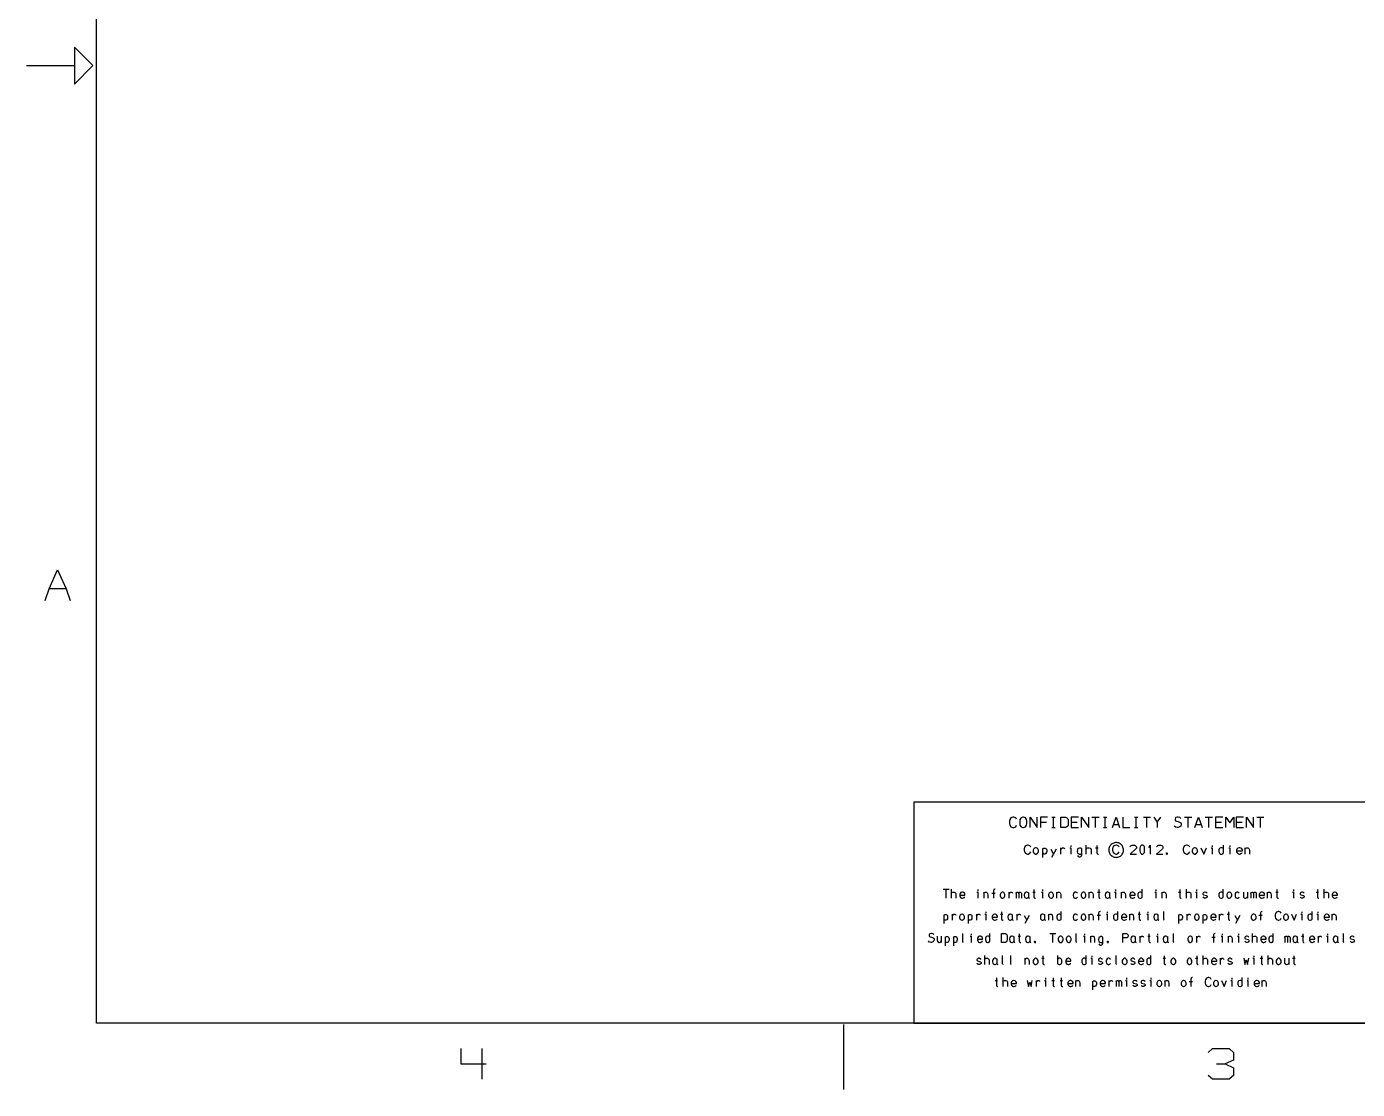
# Model space of a CAD drawing. Header units: millimetres. Extents: x 0 to 1189, y 35 to 806.
# Drawn here: x 0.4 to 497.6, y 36.8 to 433.7 of the extents above; entities that cross this region are included whole.
import ezdxf

# ---------------------------------------------------------------- set-up
doc = ezdxf.new("R2010")
doc.units = ezdxf.units.MM
doc.layers.add('Pen 1', color=7, linetype='Continuous')

msp = doc.modelspace()

# ---------------------------------------------------------------- linework, layer by layer
at = {"layer": 'Pen 1', "color": 7, "lineweight": 30}
for p, q in [((0.43, 419.17), (18.3, 419.17)), ((15.15, 223.73), (8.88, 223.73)), ((379.15, 136.6), (381.4, 136.6)), ((383.48, 138.52), (384.73, 138.52)), ((383.48, 134.6), (384.73, 134.6)), ((384.12, 134.6), (384.12, 138.52)), ((390.7, 136.6), (392.95, 136.6)), ((398.4, 138.52), (401.08, 138.52)), ((399.75, 134.6), (399.75, 138.52)), ((402.73, 138.52), (404, 138.52)), ((402.73, 134.6), (404, 134.6)), ((403.38, 134.6), (403.38, 138.52)), ((406.5, 135.82), (408.4, 135.82)), ((414.27, 138.52), (415.55, 138.52)), ((414.27, 134.6), (415.55, 134.6)), ((414.92, 134.6), (414.92, 138.52)), ((417.65, 138.52), (420.35, 138.52)), ((419, 134.6), (419, 138.52)), ((422.85, 136.6), (424.2, 138.52)), ((433.05, 138.52), (435.75, 138.52)), ((434.4, 134.6), (434.4, 138.52)), ((437.3, 135.82), (439.2, 135.82)), ((440.75, 138.52), (443.45, 138.52)), ((442.1, 134.6), (442.1, 138.52)), ((444.6, 136.6), (446.88, 136.6)), ((452.3, 136.6), (454.58, 136.6)), ((460, 138.52), (462.7, 138.52)), ((461.35, 134.6), (461.35, 138.52)), ((379.95, 126.8), (379.95, 123.5)), ((383.08, 126.53), (384.12, 124.75)), ((385.1, 126.53), (383.35, 123.5)), ((386.65, 127.05), (386.65, 124.75)), ((390.52, 127.95), (390.52, 127.43)), ((396.2, 128.07), (396.2, 124.75)), ((399.75, 127.05), (400.73, 127.05)), ((443.33, 127.95), (443.33, 127.43)), ((449.92, 127.95), (449.92, 127.43)), ((455.6, 127.05), (455.6, 124.75)), ((342.85, 111.57), (345.08, 111.57)), ((343.95, 108.25), (343.95, 111.57)), ((345.88, 111.57), (345.88, 108.25)), ((355.77, 111.45), (355.77, 110.93)), ((357.98, 110.55), (357.98, 108.25)), ((361, 110.15), (362.25, 110.15)), ((367.38, 110.55), (367.38, 108.25)), ((370.08, 110.55), (370.08, 108.25)), ((376.35, 110.55), (377.25, 110.55)), ((379.98, 111.45), (379.98, 110.93)), ((385.2, 110.55), (385.2, 108.25)), ((397.3, 110.55), (397.3, 108.25)), ((400.55, 110.55), (401.45, 110.55)), ((407.23, 111.45), (407.23, 110.93)), ((409.4, 110.55), (409.4, 108.25)), ((422.35, 111.45), (422.35, 110.93)), ((424.52, 110.55), (424.52, 108.25)), ((430.8, 110.55), (431.7, 110.55)), ((433.6, 111.57), (433.6, 108.25)), ((437.48, 111.45), (437.48, 110.93)), ((456.55, 110.55), (456.55, 108.25)), ((457.8, 110.55), (457.8, 108.25)), ((463.85, 110.55), (463.85, 108.25)), ((467.1, 110.55), (468, 110.55)), ((473.77, 111.45), (473.77, 110.93)), ((482.25, 110.55), (483.12, 110.55)), ((485.02, 111.57), (485.02, 108.25)), ((343.08, 102.03), (343.08, 98.75)), ((346.2, 102.3), (346.2, 100)), ((352.15, 102.03), (352.15, 98.75)), ((355.27, 102.3), (355.27, 100)), ((358.8, 103.2), (358.8, 102.68)), ((364.25, 102.3), (365.12, 102.3)), ((370.4, 102.3), (370.4, 100)), ((373.17, 101.78), (374.1, 100)), ((375, 101.78), (373.42, 98.75)), ((382.17, 102.3), (382.17, 100)), ((397.3, 102.3), (397.3, 100)), ((400.33, 101.9), (401.58, 101.9)), ((404.17, 103.2), (404.17, 102.68)), ((412.42, 102.3), (412.42, 100)), ((415.67, 102.3), (416.58, 102.3)), ((419.33, 103.2), (419.33, 102.68)), ((430.8, 102.03), (430.8, 98.75)), ((433.92, 102.3), (433.92, 100)), ((439.88, 102.03), (439.88, 98.75)), ((446.02, 102.3), (446.02, 100)), ((448.95, 102.3), (449.85, 102.3)), ((451.83, 101.78), (452.77, 100)), ((453.67, 101.78), (452.08, 98.75)), ((460.83, 101.9), (462.08, 101.9)), ((476.8, 103.2), (476.8, 102.68)), ((482.85, 103.2), (482.85, 102.68)), ((488.05, 102.3), (488.05, 100)), ((353.3, 94.95), (353.3, 94.43)), ((382.73, 95.07), (384.95, 95.07)), ((383.85, 91.75), (383.85, 95.07)), ((395.65, 94.95), (395.65, 94.43)), ((422.9, 94.95), (422.9, 94.43)), ((447.1, 94.95), (447.1, 94.43)), ((453.15, 94.95), (453.15, 94.43)), ((458.35, 95.07), (458.35, 91.75)), ((486.42, 94.95), (486.42, 94.43)), ((342.15, 94.05), (342.15, 91.75)), ((343.62, 93.78), (343.62, 90.5)), ((346.65, 93.78), (346.65, 90.5)), ((370.85, 94.05), (371.75, 94.05)), ((397.85, 94.05), (397.85, 91.75)), ((416.33, 94.05), (416.33, 91.75)), ((419.25, 94.05), (420.15, 94.05)), ((437.5, 94.05), (437.5, 91.75)), ((443.23, 93.65), (444.48, 93.65)), ((449.27, 94.05), (449.27, 91.75)), ((470.45, 94.05), (470.45, 91.75)), ((476.73, 94.05), (477.62, 94.05)), ((482.9, 94.05), (482.9, 91.75)), ((358.25, 86.82), (358.25, 83.5)), ((373.38, 85.8), (373.38, 83.5)), ((379.65, 85.8), (380.55, 85.8)), ((398.4, 86.7), (398.4, 86.18)), ((425.02, 85.8), (425.92, 85.8)), ((437.12, 85.8), (438.02, 85.8)), ((439.92, 86.82), (439.92, 83.5)), ((446.3, 85.8), (446.3, 83.5)), ((458.92, 86.7), (458.92, 86.18)), ((461.33, 85.8), (462.23, 85.8)), ((464.12, 86.82), (464.12, 83.5)), ((471.98, 85.8), (471.98, 83.5)), ((473.42, 85.8), (474.33, 85.8)), ((362.33, 77.55), (363.2, 77.55)), ((365.12, 78.57), (365.12, 75.25)), ((377.55, 77.55), (377.55, 75.25)), ((381.08, 78.45), (381.08, 77.93)), ((383.5, 77.55), (384.4, 77.55)), ((386.52, 77.55), (387.42, 77.55)), ((392.35, 77.55), (392.35, 75.25)), ((398.62, 77.28), (398.62, 74)), ((404.77, 77.55), (404.77, 75.25)), ((407.48, 77.55), (407.48, 75.25)), ((411.35, 78.45), (411.35, 77.93)), ((420.42, 78.45), (420.42, 77.93)), ((425.62, 77.55), (425.62, 75.25)), ((434.7, 77.15), (435.95, 77.15)), ((450.67, 78.45), (450.67, 77.93)), ((456.73, 78.45), (456.73, 77.93)), ((461.92, 77.55), (461.92, 75.25)), ((305.7, 36.85), (305.7, 61.08)), ((170.55, 52.1), (170.55, 40.65)), ((445, 46.38), (448.15, 46.38))]:
    msp.add_line(p, q, dxfattribs=at)
for points in [[(26.55, 776.72), (1162.45, 776.72), (1162.45, 61.62), (26.55, 61.62), (26.55, 776.72)], [(25.17, 419.17), (18.3, 426.05), (18.3, 412.3), (25.17, 419.17)], [(7.3, 219.43), (8.88, 223.73), (12, 230.88), (15.15, 223.73), (16.73, 219.43)], [(502.35, 144.12), (331.83, 144.12), (331.83, 61.62), (502.35, 61.62), (502.35, 144.12)], [(370.27, 137.75), (369.98, 138.23), (369.25, 138.52), (368.92, 138.52), (368.17, 138.23), (367.75, 137.6), (367.6, 137), (367.6, 136.12), (367.75, 135.52), (368.17, 134.9), (368.92, 134.6), (369.25, 134.6), (369.98, 134.9), (370.27, 135.52)], [(372.9, 138.52), (372.67, 138.52), (372, 138.23), (371.52, 137.6), (371.45, 137), (371.45, 136.12), (371.52, 135.52), (372, 134.9), (372.67, 134.6), (372.9, 134.6), (373.58, 134.9), (374, 135.52), (374.12, 136.12), (374.12, 137), (374, 137.6), (373.58, 138.23), (372.9, 138.52)], [(375.3, 134.6), (375.3, 138.52), (377.98, 134.6), (377.98, 138.52)], [(381.83, 138.52), (379.15, 138.52), (379.15, 134.6)], [(386.85, 134.6), (386.85, 138.52), (388.5, 138.52), (389.1, 138.23), (389.38, 137.9), (389.52, 137.6), (389.52, 135.52), (389.38, 135.2), (389.1, 134.9), (388.5, 134.6), (386.85, 134.6)], [(393.38, 138.52), (390.7, 138.52), (390.7, 134.6), (393.38, 134.6)], [(394.55, 134.6), (394.55, 138.52), (397.23, 134.6), (397.23, 138.52)], [(406.1, 134.6), (407.45, 138.52), (408.77, 134.6)], [(409.95, 138.52), (409.95, 134.6), (412.62, 134.6)], [(421.5, 138.52), (422.85, 136.6), (422.85, 134.6)], [(431.58, 138.07), (431.25, 138.38), (430.6, 138.52), (430.3, 138.52), (429.8, 138.38), (429.65, 138.23), (429.5, 137.75), (429.5, 137.45), (429.65, 137.15), (430, 137), (430.6, 136.85), (431.1, 136.7), (431.58, 136.43), (431.73, 135.98), (431.73, 135.68), (431.58, 135.2), (431.25, 134.9), (430.6, 134.6), (430.3, 134.6), (429.65, 134.75), (429.2, 135.2)], [(436.9, 134.6), (438.25, 138.52), (439.6, 134.6)], [(447.3, 138.52), (444.6, 138.52), (444.6, 134.6), (447.3, 134.6)], [(448.45, 134.6), (448.45, 138.52), (449.92, 136.43), (451.42, 138.52), (451.42, 134.6)], [(455, 138.52), (452.3, 138.52), (452.3, 134.6), (455, 134.6)], [(456.15, 134.6), (456.15, 138.52), (458.85, 134.6), (458.85, 138.52)], [(375.55, 127.43), (375.27, 127.82), (374.6, 128.07), (374.33, 128.07), (373.62, 127.82), (373.23, 127.3), (373.1, 126.8), (373.1, 126.05), (373.23, 125.53), (373.62, 125.03), (374.33, 124.75), (374.6, 124.75), (375.27, 125.03), (375.55, 125.53)], [(377.38, 127.05), (377, 126.93), (376.75, 126.65), (376.48, 126.18), (376.48, 125.65), (376.65, 125.28), (376.9, 125.03), (377.38, 124.75), (377.62, 124.75), (378.12, 125.03), (378.35, 125.28), (378.5, 125.65), (378.5, 126.18), (378.25, 126.65), (378, 126.93), (377.62, 127.05), (377.38, 127.05)], [(379.95, 126.53), (380.2, 126.8), (380.42, 126.93), (380.92, 126.93), (381.17, 126.8), (381.42, 126.53), (381.55, 126.18), (381.55, 125.65), (381.42, 125.28), (381.17, 124.88), (380.83, 124.75), (380.55, 124.75), (380.2, 124.88), (379.95, 125.03)], [(386.65, 126.45), (387.02, 126.8), (387.42, 127.05), (387.77, 127.05), (388.02, 126.93), (388.15, 126.65)], [(390.12, 127.05), (390.52, 127.05), (390.52, 124.75)], [(393.02, 124.22), (393.3, 123.85), (393.7, 123.72), (394, 123.72), (394.27, 123.85), (394.52, 124.1), (394.65, 124.5), (394.65, 126.65), (394.52, 126.75), (394.27, 126.88), (393.83, 126.88), (393.42, 126.75), (393.02, 126.53), (392.9, 125.62), (393.02, 125.1), (393.42, 124.88), (393.83, 124.75), (394.27, 124.75), (394.52, 124.88), (394.65, 124.97)], [(396.2, 126.53), (396.33, 126.8), (396.48, 126.93), (396.88, 127.05), (397.42, 127.05), (397.83, 126.93), (397.95, 126.8), (398.1, 126.53), (398.1, 124.75)], [(400.23, 127.95), (400.23, 125.28), (400.38, 124.88), (400.62, 124.75), (400.85, 124.75)], [(410.23, 126.25), (410.2, 126.6), (410.12, 126.95), (410.02, 127.28), (409.88, 127.57), (409.7, 127.88), (409.48, 128.15), (409.2, 128.38), (408.92, 128.57), (408.62, 128.75), (408.3, 128.88), (407.95, 128.95), (407.6, 129), (407.25, 129), (406.9, 128.95), (406.58, 128.85), (406.25, 128.73), (405.95, 128.55), (405.67, 128.32), (405.42, 128.07), (405.2, 127.8), (405.02, 127.53), (404.9, 127.2), (404.8, 126.85), (404.73, 126.53), (404.73, 126.18), (404.75, 125.82), (404.83, 125.47), (404.95, 125.15), (405.1, 124.85), (405.3, 124.55), (405.55, 124.3), (405.8, 124.07), (406.1, 123.88), (406.4, 123.72), (406.73, 123.6), (407.08, 123.53), (407.42, 123.5), (407.77, 123.53), (408.1, 123.57), (408.45, 123.68), (408.77, 123.82), (409.05, 124), (409.33, 124.22), (409.58, 124.47), (409.77, 124.75), (409.95, 125.05), (410.08, 125.38), (410.17, 125.72), (410.23, 126.05), (410.23, 126.25)], [(408.55, 127.43), (408.27, 127.82), (407.6, 128.07), (407.33, 128.07), (406.62, 127.82), (406.23, 127.3), (406.1, 126.8), (406.1, 126.05), (406.23, 125.53), (406.62, 125.03), (407.33, 124.75), (407.6, 124.75), (408.27, 125.03), (408.55, 125.53)], [(412.7, 127.43), (412.85, 127.7), (413.12, 127.95), (413.42, 128.07), (414.3, 128.07), (414.58, 127.95), (414.88, 127.7), (415.02, 127.43), (415.02, 126.93), (414.88, 126.65), (412.7, 124.75), (415.02, 124.75)], [(416.3, 126.93), (416.3, 125.93), (416.42, 125.4), (416.52, 125.15), (416.77, 124.88), (417, 124.75), (417.45, 124.75), (417.65, 124.88), (417.9, 125.15), (418.02, 125.4), (418.12, 125.93), (418.12, 126.93), (418.02, 127.43), (417.9, 127.7), (417.65, 127.95), (417.45, 128.07), (417, 128.07), (416.77, 127.95), (416.52, 127.7), (416.42, 127.43), (416.3, 126.93)], [(419.67, 127.12), (420.2, 128.07), (420.2, 124.75)], [(422.6, 127.43), (422.75, 127.7), (423.02, 127.95), (423.33, 128.07), (424.2, 128.07), (424.48, 127.95), (424.77, 127.7), (424.92, 127.43), (424.92, 126.93), (424.77, 126.65), (422.6, 124.75), (424.92, 124.75)], [(426.52, 124.85), (426.45, 124.75), (426.33, 124.75), (426.27, 124.85), (426.27, 125.05), (426.33, 125.15), (426.45, 125.15), (426.52, 125.05), (426.52, 124.85), (426.45, 124.62), (426.4, 124.5)], [(434.98, 127.43), (434.67, 127.82), (434.02, 128.07), (433.73, 128.07), (433.02, 127.82), (432.65, 127.3), (432.5, 126.8), (432.5, 126.05), (432.65, 125.53), (433.02, 125.03), (433.73, 124.75), (434.02, 124.75), (434.67, 125.03), (434.98, 125.53)], [(436.77, 127.05), (436.42, 126.93), (436.17, 126.65), (435.88, 126.18), (435.88, 125.65), (436.05, 125.28), (436.3, 125.03), (436.77, 124.75), (437.02, 124.75), (437.55, 125.03), (437.77, 125.28), (437.9, 125.65), (437.9, 126.18), (437.65, 126.65), (437.4, 126.93), (437.02, 127.05), (436.77, 127.05)], [(439.17, 127.05), (440.23, 124.75), (441.2, 127.05)], [(442.92, 127.05), (443.33, 127.05), (443.33, 124.75)], [(447.6, 126.65), (447.33, 126.93), (447.08, 127.05), (446.62, 127.05), (446.23, 126.93), (445.98, 126.65), (445.85, 126.3), (445.85, 125.65), (445.98, 125.28), (446.1, 125.03), (446.23, 124.88), (446.62, 124.75), (446.92, 124.75), (447.33, 124.88), (447.6, 125.15), (447.6, 128.07)], [(449.52, 127.05), (449.92, 127.05), (449.92, 124.75)], [(452.45, 125.93), (454.62, 125.93), (454.62, 126.3), (454.38, 126.65), (454.08, 126.93), (453.67, 127.05), (453.4, 127.05), (452.98, 126.93), (452.58, 126.53), (452.45, 126.18), (452.45, 125.65), (452.58, 125.28), (452.98, 124.88), (453.4, 124.75), (453.67, 124.75), (454.08, 124.88), (454.38, 125.03), (454.5, 125.28)], [(455.6, 126.53), (455.98, 126.93), (456.23, 127.05), (456.73, 127.05), (456.95, 126.93), (457.1, 126.8), (457.2, 126.53), (457.35, 126.05), (457.35, 124.75)], [(345.88, 110.03), (346, 110.28), (346.12, 110.43), (346.48, 110.55), (346.98, 110.55), (347.35, 110.43), (347.48, 110.28), (347.6, 110.03), (347.6, 108.25)], [(349.02, 109.43), (351, 109.43), (351, 109.8), (350.77, 110.15), (350.5, 110.43), (350.12, 110.55), (349.88, 110.55), (349.5, 110.43), (349.15, 110.03), (349.02, 109.68), (349.02, 109.15), (349.15, 108.78), (349.5, 108.38), (349.88, 108.25), (350.12, 108.25), (350.5, 108.38), (350.77, 108.5), (350.88, 108.78)], [(355.42, 110.55), (355.77, 110.55), (355.77, 108.25)], [(357.98, 110.03), (358.3, 110.43), (358.52, 110.55), (358.98, 110.55), (359.2, 110.43), (359.33, 110.28), (359.42, 110.03), (359.55, 109.55), (359.55, 108.25)], [(362.25, 111.57), (362.1, 111.57), (361.83, 111.45), (361.73, 111.32), (361.6, 111.07), (361.6, 108.25)], [(364.9, 110.55), (364.58, 110.43), (364.35, 110.15), (364.1, 109.68), (364.1, 109.15), (364.25, 108.78), (364.48, 108.5), (364.9, 108.25), (365.12, 108.25), (365.6, 108.5), (365.8, 108.78), (365.92, 109.15), (365.92, 109.68), (365.7, 110.15), (365.48, 110.43), (365.12, 110.55), (364.9, 110.55)], [(367.38, 109.95), (367.7, 110.28), (368.05, 110.55), (368.4, 110.55), (368.62, 110.43), (368.73, 110.15)], [(370.08, 110.03), (370.15, 110.28), (370.3, 110.43), (370.52, 110.55), (370.73, 110.55), (370.95, 110.43), (371.08, 110.03), (371.08, 108.25)], [(371.08, 110.03), (371.2, 110.43), (371.42, 110.55), (371.65, 110.55), (371.85, 110.43), (371.98, 110.28), (372.08, 109.95), (372.08, 108.25)], [(374.7, 110.15), (374.48, 110.43), (374.08, 110.55), (373.83, 110.55), (373.45, 110.43), (373.23, 110.03), (373.1, 109.55), (373.1, 109.3), (373.23, 108.78), (373.35, 108.5), (373.58, 108.38), (373.83, 108.25), (374.08, 108.25), (374.35, 108.38), (374.58, 108.5), (374.7, 108.65)], [(374.7, 110.43), (374.7, 108.65), (374.83, 108.38), (375.08, 108.25)], [(376.77, 111.45), (376.77, 108.78), (376.9, 108.38), (377.12, 108.25), (377.35, 108.25)], [(379.62, 110.55), (379.98, 110.55), (379.98, 108.25)], [(383.05, 110.55), (382.73, 110.43), (382.5, 110.15), (382.25, 109.68), (382.25, 109.15), (382.4, 108.78), (382.62, 108.5), (383.05, 108.25), (383.3, 108.25), (383.75, 108.5), (383.95, 108.78), (384.08, 109.15), (384.08, 109.68), (383.85, 110.15), (383.62, 110.43), (383.3, 110.55), (383.05, 110.55)], [(385.2, 110.03), (385.52, 110.43), (385.75, 110.55), (386.23, 110.55), (386.42, 110.43), (386.55, 110.28), (386.65, 110.03), (386.77, 109.55), (386.77, 108.25)], [(392.98, 110.15), (392.73, 110.43), (392.38, 110.55), (392.08, 110.55), (391.73, 110.43), (391.5, 110.03), (391.38, 109.55), (391.38, 109.3), (391.5, 108.78), (391.6, 108.5), (391.85, 108.38), (392.08, 108.25), (392.5, 108.25), (392.73, 108.38), (392.98, 108.65)], [(395.15, 110.55), (394.83, 110.43), (394.6, 110.15), (394.35, 109.68), (394.35, 109.15), (394.5, 108.78), (394.73, 108.5), (395.15, 108.25), (395.4, 108.25), (395.85, 108.5), (396.05, 108.78), (396.17, 109.15), (396.17, 109.68), (395.95, 110.15), (395.73, 110.43), (395.4, 110.55), (395.15, 110.55)], [(397.3, 110.03), (397.62, 110.43), (397.85, 110.55), (398.33, 110.55), (398.52, 110.43), (398.65, 110.28), (398.75, 110.03), (398.88, 109.55), (398.88, 108.25)], [(400.98, 111.45), (400.98, 108.78), (401.1, 108.38), (401.35, 108.25), (401.55, 108.25)], [(404.95, 110.15), (404.73, 110.43), (404.35, 110.55), (404.08, 110.55), (403.7, 110.43), (403.48, 110.03), (403.35, 109.55), (403.35, 109.3), (403.48, 108.78), (403.6, 108.5), (403.83, 108.38), (404.08, 108.25), (404.35, 108.25), (404.6, 108.38), (404.83, 108.5), (404.95, 108.65)], [(404.95, 110.43), (404.95, 108.65), (405.08, 108.38), (405.33, 108.25)], [(406.85, 110.55), (407.23, 110.55), (407.23, 108.25)], [(409.4, 110.03), (409.73, 110.43), (409.95, 110.55), (410.42, 110.55), (410.62, 110.43), (410.75, 110.28), (410.85, 110.03), (410.98, 109.55), (410.98, 108.25)], [(412.55, 109.43), (414.52, 109.43), (414.52, 109.8), (414.3, 110.15), (414.02, 110.43), (413.67, 110.55), (413.42, 110.55), (413.02, 110.43), (412.67, 110.03), (412.55, 109.68), (412.55, 109.15), (412.67, 108.78), (413.02, 108.38), (413.42, 108.25), (413.67, 108.25), (414.02, 108.38), (414.3, 108.5), (414.4, 108.78)], [(417.17, 110.15), (416.92, 110.43), (416.7, 110.55), (416.3, 110.55), (415.92, 110.43), (415.7, 110.15), (415.58, 109.8), (415.58, 109.15), (415.7, 108.78), (415.8, 108.5), (415.92, 108.38), (416.3, 108.25), (416.58, 108.25), (416.92, 108.38), (417.17, 108.65), (417.17, 111.57)], [(421.98, 110.55), (422.35, 110.55), (422.35, 108.25)], [(424.52, 110.03), (424.85, 110.43), (425.08, 110.55), (425.55, 110.55), (425.75, 110.43), (425.88, 110.28), (425.98, 110.03), (426.1, 109.55), (426.1, 108.25)], [(431.25, 111.45), (431.25, 108.78), (431.38, 108.38), (431.6, 108.25), (431.8, 108.25)], [(433.6, 110.03), (433.73, 110.28), (433.85, 110.43), (434.23, 110.55), (434.73, 110.55), (435.08, 110.43), (435.2, 110.28), (435.33, 110.03), (435.33, 108.25)], [(437.1, 110.55), (437.48, 110.55), (437.48, 108.25)], [(441.42, 110.15), (441.1, 110.43), (440.77, 110.55), (440.55, 110.55), (440.2, 110.43), (439.98, 110.28), (439.88, 110.03), (439.88, 109.8), (440.1, 109.55), (441.23, 109.3), (441.42, 109.03), (441.42, 108.65), (441.1, 108.38), (440.77, 108.25), (440.45, 108.25), (440.2, 108.38), (439.88, 108.65)], [(447.42, 110.15), (447.17, 110.43), (446.95, 110.55), (446.55, 110.55), (446.17, 110.43), (445.95, 110.15), (445.83, 109.8), (445.83, 109.15), (445.95, 108.78), (446.05, 108.5), (446.17, 108.38), (446.55, 108.25), (446.83, 108.25), (447.17, 108.38), (447.42, 108.65), (447.42, 111.57)], [(449.62, 110.55), (449.3, 110.43), (449.05, 110.15), (448.8, 109.68), (448.8, 109.15), (448.95, 108.78), (449.17, 108.5), (449.62, 108.25), (449.85, 108.25), (450.3, 108.5), (450.5, 108.78), (450.65, 109.15), (450.65, 109.68), (450.4, 110.15), (450.17, 110.43), (449.85, 110.55), (449.62, 110.55)], [(453.48, 110.15), (453.23, 110.43), (452.88, 110.55), (452.6, 110.55), (452.25, 110.43), (452, 110.03), (451.88, 109.55), (451.88, 109.3), (452, 108.78), (452.1, 108.5), (452.38, 108.38), (452.6, 108.25), (453, 108.25), (453.23, 108.38), (453.48, 108.65)], [(455, 110.55), (455, 109.03), (455.1, 108.65), (455.35, 108.38), (455.67, 108.25), (455.9, 108.25), (456.23, 108.38), (456.45, 108.5), (456.55, 108.78)], [(457.8, 110.03), (457.88, 110.28), (458.02, 110.43), (458.27, 110.55), (458.48, 110.55), (458.7, 110.43), (458.83, 110.03), (458.83, 108.25)], [(458.83, 110.03), (458.92, 110.43), (459.15, 110.55), (459.38, 110.55), (459.6, 110.43), (459.73, 110.28), (459.83, 109.95), (459.83, 108.25)], [(460.95, 109.43), (462.95, 109.43), (462.95, 109.8), (462.73, 110.15), (462.42, 110.43), (462.08, 110.55), (461.83, 110.55), (461.45, 110.43), (461.08, 110.03), (460.95, 109.68), (460.95, 109.15), (461.08, 108.78), (461.45, 108.38), (461.83, 108.25), (462.08, 108.25), (462.42, 108.38), (462.73, 108.5), (462.83, 108.78)], [(463.85, 110.03), (464.17, 110.43), (464.42, 110.55), (464.88, 110.55), (465.08, 110.43), (465.2, 110.28), (465.3, 110.03), (465.42, 109.55), (465.42, 108.25)], [(467.55, 111.45), (467.55, 108.78), (467.67, 108.38), (467.9, 108.25), (468.1, 108.25)], [(473.42, 110.55), (473.77, 110.55), (473.77, 108.25)], [(477.75, 110.15), (477.4, 110.43), (477.08, 110.55), (476.85, 110.55), (476.52, 110.43), (476.3, 110.28), (476.17, 110.03), (476.17, 109.8), (476.42, 109.55), (477.52, 109.3), (477.75, 109.03), (477.75, 108.65), (477.4, 108.38), (477.08, 108.25), (476.75, 108.25), (476.52, 108.38), (476.17, 108.65)], [(482.67, 111.45), (482.67, 108.78), (482.8, 108.38), (483.02, 108.25), (483.23, 108.25)], [(485.02, 110.03), (485.15, 110.28), (485.3, 110.43), (485.65, 110.55), (486.15, 110.55), (486.5, 110.43), (486.65, 110.28), (486.77, 110.03), (486.77, 108.25)], [(488.17, 109.43), (490.17, 109.43), (490.17, 109.8), (489.95, 110.15), (489.67, 110.43), (489.3, 110.55), (489.05, 110.55), (488.67, 110.43), (488.33, 110.03), (488.17, 109.68), (488.17, 109.15), (488.33, 108.78), (488.67, 108.38), (489.05, 108.25), (489.3, 108.25), (489.67, 108.38), (489.95, 108.5), (490.05, 108.78)], [(343.08, 101.78), (343.3, 102.03), (343.5, 102.18), (343.95, 102.18), (344.2, 102.03), (344.42, 101.78), (344.52, 101.43), (344.52, 100.9), (344.42, 100.53), (344.2, 100.12), (343.85, 100), (343.62, 100), (343.3, 100.12), (343.08, 100.25)], [(346.2, 101.7), (346.52, 102.03), (346.88, 102.3), (347.23, 102.3), (347.45, 102.18), (347.55, 101.9)], [(349.77, 102.3), (349.45, 102.18), (349.23, 101.9), (348.98, 101.43), (348.98, 100.9), (349.12, 100.53), (349.35, 100.25), (349.77, 100), (350, 100), (350.48, 100.25), (350.67, 100.53), (350.8, 100.9), (350.8, 101.43), (350.58, 101.9), (350.35, 102.18), (350, 102.3), (349.77, 102.3)], [(352.15, 101.78), (352.38, 102.03), (352.58, 102.18), (353.02, 102.18), (353.27, 102.03), (353.5, 101.78), (353.6, 101.43), (353.6, 100.9), (353.5, 100.53), (353.27, 100.12), (352.92, 100), (352.7, 100), (352.38, 100.12), (352.15, 100.25)], [(355.27, 101.7), (355.6, 102.03), (355.95, 102.3), (356.3, 102.3), (356.52, 102.18), (356.62, 101.9)], [(358.45, 102.3), (358.8, 102.3), (358.8, 100)], [(361.12, 101.18), (363.1, 101.18), (363.1, 101.55), (362.88, 101.9), (362.6, 102.18), (362.25, 102.3), (361.98, 102.3), (361.6, 102.18), (361.25, 101.78), (361.12, 101.43), (361.12, 100.9), (361.25, 100.53), (361.6, 100.12), (361.98, 100), (362.25, 100), (362.6, 100.12), (362.88, 100.25), (362.98, 100.53)], [(364.67, 103.2), (364.67, 100.53), (364.8, 100.12), (365.02, 100), (365.25, 100)], [(368.65, 101.9), (368.42, 102.18), (368.02, 102.3), (367.77, 102.3), (367.4, 102.18), (367.17, 101.78), (367.05, 101.3), (367.05, 101.05), (367.17, 100.53), (367.3, 100.25), (367.52, 100.12), (367.77, 100), (368.02, 100), (368.3, 100.12), (368.52, 100.25), (368.65, 100.4)], [(368.65, 102.18), (368.65, 100.4), (368.77, 100.12), (369.02, 100)], [(370.4, 101.7), (370.73, 102.03), (371.08, 102.3), (371.42, 102.3), (371.65, 102.18), (371.75, 101.9)], [(380.75, 101.9), (380.52, 102.18), (380.12, 102.3), (379.88, 102.3), (379.5, 102.18), (379.27, 101.78), (379.15, 101.3), (379.15, 101.05), (379.27, 100.53), (379.4, 100.25), (379.62, 100.12), (379.88, 100), (380.12, 100), (380.4, 100.12), (380.62, 100.25), (380.75, 100.4)], [(380.75, 102.18), (380.75, 100.4), (380.88, 100.12), (381.12, 100)], [(382.17, 101.78), (382.5, 102.18), (382.73, 102.3), (383.17, 102.3), (383.4, 102.18), (383.52, 102.03), (383.62, 101.78), (383.75, 101.3), (383.75, 100)], [(386.92, 101.9), (386.67, 102.18), (386.45, 102.3), (386.02, 102.3), (385.67, 102.18), (385.45, 101.9), (385.33, 101.55), (385.33, 100.9), (385.45, 100.53), (385.55, 100.25), (385.67, 100.12), (386.02, 100), (386.33, 100), (386.67, 100.12), (386.92, 100.4), (386.92, 103.32)], [(392.98, 101.9), (392.73, 102.18), (392.38, 102.3), (392.08, 102.3), (391.73, 102.18), (391.5, 101.78), (391.38, 101.3), (391.38, 101.05), (391.5, 100.53), (391.6, 100.25), (391.85, 100.12), (392.08, 100), (392.5, 100), (392.73, 100.12), (392.98, 100.4)], [(395.15, 102.3), (394.83, 102.18), (394.6, 101.9), (394.35, 101.43), (394.35, 100.9), (394.5, 100.53), (394.73, 100.25), (395.15, 100), (395.4, 100), (395.85, 100.25), (396.05, 100.53), (396.17, 100.9), (396.17, 101.43), (395.95, 101.9), (395.73, 102.18), (395.4, 102.3), (395.15, 102.3)], [(397.3, 101.78), (397.62, 102.18), (397.85, 102.3), (398.33, 102.3), (398.52, 102.18), (398.65, 102.03), (398.75, 101.78), (398.88, 101.3), (398.88, 100)], [(401.58, 103.32), (401.45, 103.32), (401.15, 103.2), (401.05, 103.07), (400.92, 102.82), (400.92, 100)], [(403.83, 102.3), (404.17, 102.3), (404.17, 100)], [(408.1, 101.9), (407.85, 102.18), (407.62, 102.3), (407.23, 102.3), (406.85, 102.18), (406.62, 101.9), (406.5, 101.55), (406.5, 100.9), (406.62, 100.53), (406.73, 100.25), (406.85, 100.12), (407.23, 100), (407.5, 100), (407.85, 100.12), (408.1, 100.4), (408.1, 103.32)], [(409.52, 101.18), (411.5, 101.18), (411.5, 101.55), (411.27, 101.9), (411, 102.18), (410.65, 102.3), (410.4, 102.3), (410, 102.18), (409.65, 101.78), (409.52, 101.43), (409.52, 100.9), (409.65, 100.53), (410, 100.12), (410.4, 100), (410.65, 100), (411, 100.12), (411.27, 100.25), (411.38, 100.53)], [(412.42, 101.78), (412.75, 102.18), (412.98, 102.3), (413.45, 102.3), (413.65, 102.18), (413.77, 102.03), (413.88, 101.78), (414, 101.3), (414, 100)], [(416.1, 103.2), (416.1, 100.53), (416.25, 100.12), (416.48, 100), (416.67, 100)], [(418.95, 102.3), (419.33, 102.3), (419.33, 100)], [(423.1, 101.9), (422.88, 102.18), (422.5, 102.3), (422.25, 102.3), (421.85, 102.18), (421.62, 101.78), (421.5, 101.3), (421.5, 101.05), (421.62, 100.53), (421.75, 100.25), (421.98, 100.12), (422.25, 100), (422.5, 100), (422.75, 100.12), (422.98, 100.25), (423.1, 100.4)], [(423.1, 102.18), (423.1, 100.4), (423.23, 100.12), (423.48, 100)], [(425.17, 103.32), (425.17, 100.4), (425.33, 100.12), (425.42, 100)], [(430.8, 101.78), (431.02, 102.03), (431.25, 102.18), (431.7, 102.18), (431.92, 102.03), (432.15, 101.78), (432.25, 101.43), (432.25, 100.9), (432.15, 100.53), (431.92, 100.12), (431.6, 100), (431.38, 100), (431.02, 100.12), (430.8, 100.25)], [(433.92, 101.7), (434.27, 102.03), (434.62, 102.3), (434.95, 102.3), (435.17, 102.18), (435.27, 101.9)], [(437.52, 102.3), (437.17, 102.18), (436.95, 101.9), (436.7, 101.43), (436.7, 100.9), (436.85, 100.53), (437.08, 100.25), (437.52, 100), (437.75, 100), (438.2, 100.25), (438.4, 100.53), (438.52, 100.9), (438.52, 101.43), (438.3, 101.9), (438.08, 102.18), (437.75, 102.3), (437.52, 102.3)], [(439.88, 101.78), (440.1, 102.03), (440.33, 102.18), (440.77, 102.18), (441, 102.03), (441.23, 101.78), (441.33, 101.43), (441.33, 100.9), (441.23, 100.53), (441, 100.12), (440.67, 100), (440.45, 100), (440.1, 100.12), (439.88, 100.25)], [(442.8, 101.18), (444.8, 101.18), (444.8, 101.55), (444.55, 101.9), (444.27, 102.18), (443.92, 102.3), (443.67, 102.3), (443.3, 102.18), (442.92, 101.78), (442.8, 101.43), (442.8, 100.9), (442.92, 100.53), (443.3, 100.12), (443.67, 100), (443.92, 100), (444.27, 100.12), (444.55, 100.25), (444.67, 100.53)], [(446.02, 101.7), (446.38, 102.03), (446.73, 102.3), (447.05, 102.3), (447.27, 102.18), (447.38, 101.9)], [(449.4, 103.2), (449.4, 100.53), (449.52, 100.12), (449.75, 100), (449.95, 100)], [(458.7, 102.3), (458.38, 102.18), (458.12, 101.9), (457.88, 101.43), (457.88, 100.9), (458.02, 100.53), (458.27, 100.25), (458.7, 100), (458.92, 100), (459.38, 100.25), (459.6, 100.53), (459.73, 100.9), (459.73, 101.43), (459.48, 101.9), (459.25, 102.18), (458.92, 102.3), (458.7, 102.3)], [(462.08, 103.32), (461.95, 103.32), (461.67, 103.2), (461.58, 103.07), (461.45, 102.82), (461.45, 100)], [(469.12, 102.68), (468.88, 103.07), (468.25, 103.32), (468, 103.32), (467.38, 103.07), (467, 102.55), (466.88, 102.03), (466.88, 101.3), (467, 100.78), (467.38, 100.25), (468, 100), (468.25, 100), (468.88, 100.25), (469.12, 100.78)], [(470.8, 102.3), (470.48, 102.18), (470.25, 101.9), (469.98, 101.43), (469.98, 100.9), (470.12, 100.53), (470.38, 100.25), (470.8, 100), (471.02, 100), (471.48, 100.25), (471.7, 100.53), (471.83, 100.9), (471.83, 101.43), (471.58, 101.9), (471.35, 102.18), (471.02, 102.3), (470.8, 102.3)], [(473, 102.3), (473.95, 100), (474.85, 102.3)], [(476.45, 102.3), (476.8, 102.3), (476.8, 100)], [(480.73, 101.9), (480.45, 102.18), (480.23, 102.3), (479.83, 102.3), (479.48, 102.18), (479.25, 101.9), (479.1, 101.55), (479.1, 100.9), (479.25, 100.53), (479.35, 100.25), (479.48, 100.12), (479.83, 100), (480.1, 100), (480.45, 100.12), (480.73, 100.4), (480.73, 103.32)], [(482.5, 102.3), (482.85, 102.3), (482.85, 100)], [(485.15, 101.18), (487.15, 101.18), (487.15, 101.55), (486.92, 101.9), (486.65, 102.18), (486.27, 102.3), (486.02, 102.3), (485.65, 102.18), (485.3, 101.78), (485.15, 101.43), (485.15, 100.9), (485.3, 100.53), (485.65, 100.12), (486.02, 100), (486.27, 100), (486.65, 100.12), (486.92, 100.25), (487.02, 100.53)], [(488.05, 101.78), (488.4, 102.18), (488.62, 102.3), (489.08, 102.3), (489.27, 102.18), (489.4, 102.03), (489.5, 101.78), (489.65, 101.3), (489.65, 100)], [(339.33, 94.7), (339.05, 94.95), (338.5, 95.07), (338.25, 95.07), (337.85, 94.95), (337.73, 94.82), (337.6, 94.43), (337.6, 94.18), (337.73, 93.93), (338, 93.78), (338.5, 93.65), (338.92, 93.53), (339.33, 93.3), (339.45, 92.93), (339.45, 92.65), (339.33, 92.28), (339.05, 92), (338.5, 91.75), (338.25, 91.75), (337.73, 91.88), (337.33, 92.28)], [(350.1, 95.07), (350.1, 92.15), (350.23, 91.88), (350.33, 91.75)], [(360.25, 93.65), (360, 93.93), (359.77, 94.05), (359.35, 94.05), (359, 93.93), (358.77, 93.65), (358.65, 93.3), (358.65, 92.65), (358.77, 92.28), (358.88, 92), (359, 91.88), (359.35, 91.75), (359.62, 91.75), (360, 91.88), (360.25, 92.15), (360.25, 95.07)], [(364.58, 91.75), (364.58, 95.07), (365.95, 95.07), (366.45, 94.82), (366.67, 94.55), (366.8, 94.3), (366.8, 92.53), (366.67, 92.28), (366.45, 92), (365.95, 91.75), (364.58, 91.75)], [(371.27, 94.95), (371.27, 92.28), (371.4, 91.88), (371.62, 91.75), (371.85, 91.75)], [(392.45, 95.07), (392.45, 92.15), (392.58, 91.88), (392.67, 91.75)], [(409.95, 91.75), (409.95, 95.07), (411.33, 95.07), (411.55, 94.95), (411.83, 94.7), (411.92, 94.43), (411.92, 94.05), (411.67, 93.53), (411.42, 93.43), (409.95, 93.43)], [(419.67, 94.95), (419.67, 92.28), (419.83, 91.88), (420.05, 91.75), (420.25, 91.75)], [(428.77, 95.07), (428.77, 92.15), (428.9, 91.88), (429, 91.75)], [(444.48, 95.07), (444.35, 95.07), (444.08, 94.95), (443.98, 94.82), (443.85, 94.55), (443.85, 91.75)], [(466.15, 93.65), (465.88, 93.93), (465.65, 94.05), (465.25, 94.05), (464.9, 93.93), (464.65, 93.65), (464.52, 93.3), (464.52, 92.65), (464.65, 92.28), (464.75, 92), (464.9, 91.88), (465.25, 91.75), (465.52, 91.75), (465.88, 91.88), (466.15, 92.15), (466.15, 95.07)], [(477.17, 94.95), (477.17, 92.28), (477.3, 91.88), (477.52, 91.75), (477.73, 91.75)], [(492.3, 95.07), (492.3, 92.15), (492.42, 91.88), (492.52, 91.75)], [(340.6, 94.05), (340.6, 92.53), (340.7, 92.15), (340.92, 91.88), (341.25, 91.75), (341.48, 91.75), (341.83, 91.88), (342.05, 92), (342.15, 92.28)], [(343.62, 93.53), (343.85, 93.78), (344.05, 93.93), (344.5, 93.93), (344.75, 93.78), (344.98, 93.53), (345.08, 93.18), (345.08, 92.65), (344.98, 92.28), (344.75, 91.88), (344.4, 91.75), (344.17, 91.75), (343.85, 91.88), (343.62, 92)], [(346.65, 93.53), (346.88, 93.78), (347.08, 93.93), (347.52, 93.93), (347.77, 93.78), (348, 93.53), (348.1, 93.18), (348.1, 92.65), (348, 92.28), (347.77, 91.88), (347.42, 91.75), (347.2, 91.75), (346.88, 91.88), (346.65, 92)], [(352.95, 94.05), (353.3, 94.05), (353.3, 91.75)], [(355.62, 92.93), (357.6, 92.93), (357.6, 93.3), (357.38, 93.65), (357.1, 93.93), (356.75, 94.05), (356.48, 94.05), (356.1, 93.93), (355.75, 93.53), (355.62, 93.18), (355.62, 92.65), (355.75, 92.28), (356.1, 91.88), (356.48, 91.75), (356.75, 91.75), (357.1, 91.88), (357.38, 92), (357.48, 92.28)], [(369.2, 93.65), (368.98, 93.93), (368.58, 94.05), (368.33, 94.05), (367.95, 93.93), (367.73, 93.53), (367.6, 93.05), (367.6, 92.78), (367.73, 92.28), (367.85, 92), (368.08, 91.88), (368.33, 91.75), (368.58, 91.75), (368.85, 91.88), (369.08, 92), (369.2, 92.15)], [(369.2, 93.93), (369.2, 92.15), (369.33, 91.88), (369.58, 91.75)], [(375.25, 93.65), (375.02, 93.93), (374.62, 94.05), (374.38, 94.05), (374, 93.93), (373.77, 93.53), (373.65, 93.05), (373.65, 92.78), (373.77, 92.28), (373.9, 92), (374.12, 91.88), (374.38, 91.75), (374.62, 91.75), (374.9, 91.88), (375.12, 92), (375.25, 92.15)], [(375.25, 93.93), (375.25, 92.15), (375.38, 91.88), (375.62, 91.75)], [(377.23, 91.82), (377.17, 91.75), (377.05, 91.75), (377, 91.82), (377, 92.05), (377.05, 92.15), (377.17, 92.15), (377.23, 92.05), (377.23, 91.82), (377.17, 91.62), (377.12, 91.5)], [(386.62, 94.05), (386.3, 93.93), (386.08, 93.65), (385.83, 93.18), (385.83, 92.65), (385.98, 92.28), (386.2, 92), (386.62, 91.75), (386.88, 91.75), (387.33, 92), (387.52, 92.28), (387.65, 92.65), (387.65, 93.18), (387.42, 93.65), (387.2, 93.93), (386.88, 94.05), (386.62, 94.05)], [(389.65, 94.05), (389.33, 93.93), (389.1, 93.65), (388.85, 93.18), (388.85, 92.65), (389, 92.28), (389.23, 92), (389.65, 91.75), (389.9, 91.75), (390.35, 92), (390.55, 92.28), (390.67, 92.65), (390.67, 93.18), (390.45, 93.65), (390.23, 93.93), (389.9, 94.05), (389.65, 94.05)], [(395.3, 94.05), (395.65, 94.05), (395.65, 91.75)], [(397.85, 93.53), (398.17, 93.93), (398.4, 94.05), (398.88, 94.05), (399.08, 93.93), (399.2, 93.78), (399.3, 93.53), (399.42, 93.05), (399.42, 91.75)], [(401, 91.22), (401.23, 90.85), (401.6, 90.7), (401.88, 90.7), (402.12, 90.85), (402.35, 91.1), (402.48, 91.5), (402.48, 93.65), (402.35, 93.75), (402.12, 93.88), (401.7, 93.88), (401.35, 93.75), (401, 93.53), (400.88, 92.62), (401, 92.1), (401.35, 91.88), (401.7, 91.75), (402.12, 91.75), (402.35, 91.88), (402.48, 91.97)], [(404.45, 91.82), (404.4, 91.75), (404.27, 91.75), (404.23, 91.82), (404.23, 92.05), (404.27, 92.15), (404.4, 92.15), (404.45, 92.05), (404.45, 91.82), (404.4, 91.62), (404.35, 91.5)], [(414.58, 93.65), (414.35, 93.93), (413.98, 94.05), (413.7, 94.05), (413.33, 93.93), (413.1, 93.53), (412.98, 93.05), (412.98, 92.78), (413.1, 92.28), (413.23, 92), (413.45, 91.88), (413.7, 91.75), (413.98, 91.75), (414.23, 91.88), (414.45, 92), (414.58, 92.15)], [(414.58, 93.93), (414.58, 92.15), (414.7, 91.88), (414.95, 91.75)], [(416.33, 93.43), (416.65, 93.78), (417.02, 94.05), (417.35, 94.05), (417.58, 93.93), (417.67, 93.65)], [(422.52, 94.05), (422.9, 94.05), (422.9, 91.75)], [(426.67, 93.65), (426.45, 93.93), (426.08, 94.05), (425.83, 94.05), (425.42, 93.93), (425.2, 93.53), (425.08, 93.05), (425.08, 92.78), (425.2, 92.28), (425.33, 92), (425.55, 91.88), (425.83, 91.75), (426.08, 91.75), (426.33, 91.88), (426.55, 92), (426.67, 92.15)], [(426.67, 93.93), (426.67, 92.15), (426.8, 91.88), (427.05, 91.75)], [(435.05, 94.05), (434.7, 93.93), (434.48, 93.65), (434.23, 93.18), (434.23, 92.65), (434.38, 92.28), (434.6, 92), (435.05, 91.75), (435.27, 91.75), (435.73, 92), (435.92, 92.28), (436.05, 92.65), (436.05, 93.18), (435.83, 93.65), (435.6, 93.93), (435.27, 94.05), (435.05, 94.05)], [(437.5, 93.43), (437.85, 93.78), (438.2, 94.05), (438.52, 94.05), (438.75, 93.93), (438.85, 93.65)], [(446.73, 94.05), (447.1, 94.05), (447.1, 91.75)], [(449.27, 93.53), (449.6, 93.93), (449.85, 94.05), (450.3, 94.05), (450.5, 93.93), (450.62, 93.78), (450.73, 93.53), (450.85, 93.05), (450.85, 91.75)], [(452.8, 94.05), (453.15, 94.05), (453.15, 91.75)], [(457.1, 93.65), (456.77, 93.93), (456.45, 94.05), (456.23, 94.05), (455.9, 93.93), (455.65, 93.78), (455.55, 93.53), (455.55, 93.3), (455.8, 93.05), (456.9, 92.78), (457.1, 92.53), (457.1, 92.15), (456.77, 91.88), (456.45, 91.75), (456.12, 91.75), (455.9, 91.88), (455.55, 92.15)], [(458.35, 93.53), (458.48, 93.78), (458.6, 93.93), (458.98, 94.05), (459.48, 94.05), (459.83, 93.93), (459.95, 93.78), (460.08, 93.53), (460.08, 91.75)], [(461.5, 92.93), (463.5, 92.93), (463.5, 93.3), (463.27, 93.65), (462.98, 93.93), (462.62, 94.05), (462.38, 94.05), (462, 93.93), (461.62, 93.53), (461.5, 93.18), (461.5, 92.65), (461.62, 92.28), (462, 91.88), (462.38, 91.75), (462.62, 91.75), (462.98, 91.88), (463.27, 92), (463.38, 92.28)], [(470.45, 93.53), (470.52, 93.78), (470.67, 93.93), (470.92, 94.05), (471.12, 94.05), (471.35, 93.93), (471.48, 93.53), (471.48, 91.75)], [(471.48, 93.53), (471.58, 93.93), (471.8, 94.05), (472.02, 94.05), (472.25, 93.93), (472.38, 93.78), (472.48, 93.43), (472.48, 91.75)], [(475.08, 93.65), (474.85, 93.93), (474.48, 94.05), (474.23, 94.05), (473.85, 93.93), (473.6, 93.53), (473.48, 93.05), (473.48, 92.78), (473.6, 92.28), (473.73, 92), (473.98, 91.88), (474.23, 91.75), (474.48, 91.75), (474.73, 91.88), (474.95, 92), (475.08, 92.15)], [(475.08, 93.93), (475.08, 92.15), (475.23, 91.88), (475.48, 91.75)], [(479.65, 92.93), (481.65, 92.93), (481.65, 93.3), (481.42, 93.65), (481.12, 93.93), (480.77, 94.05), (480.52, 94.05), (480.15, 93.93), (479.8, 93.53), (479.65, 93.18), (479.65, 92.65), (479.8, 92.28), (480.15, 91.88), (480.52, 91.75), (480.77, 91.75), (481.12, 91.88), (481.42, 92), (481.52, 92.28)], [(482.9, 93.43), (483.23, 93.78), (483.58, 94.05), (483.9, 94.05), (484.12, 93.93), (484.25, 93.65)], [(486.08, 94.05), (486.42, 94.05), (486.42, 91.75)], [(490.23, 93.65), (489.98, 93.93), (489.6, 94.05), (489.35, 94.05), (488.98, 93.93), (488.73, 93.53), (488.6, 93.05), (488.6, 92.78), (488.73, 92.28), (488.88, 92), (489.1, 91.88), (489.35, 91.75), (489.6, 91.75), (489.85, 91.88), (490.08, 92), (490.23, 92.15)], [(490.23, 93.93), (490.23, 92.15), (490.35, 91.88), (490.6, 91.75)], [(496.45, 93.65), (496.1, 93.93), (495.77, 94.05), (495.55, 94.05), (495.23, 93.93), (495, 93.78), (494.9, 93.53), (494.9, 93.3), (495.12, 93.05), (496.25, 92.78), (496.45, 92.53), (496.45, 92.15), (496.1, 91.88), (495.77, 91.75), (495.45, 91.75), (495.23, 91.88), (494.9, 92.15)], [(357, 85.4), (356.67, 85.65), (356.33, 85.8), (356.1, 85.8), (355.77, 85.65), (355.55, 85.53), (355.45, 85.28), (355.45, 85.05), (355.67, 84.8), (356.8, 84.53), (357, 84.28), (357, 83.88), (356.67, 83.62), (356.33, 83.5), (356, 83.5), (355.77, 83.62), (355.45, 83.88)], [(358.25, 85.28), (358.38, 85.53), (358.5, 85.65), (358.85, 85.8), (359.35, 85.8), (359.73, 85.65), (359.85, 85.53), (359.98, 85.28), (359.98, 83.5)], [(362.88, 85.4), (362.65, 85.65), (362.25, 85.8), (362, 85.8), (361.62, 85.65), (361.4, 85.28), (361.27, 84.8), (361.27, 84.53), (361.4, 84.03), (361.52, 83.75), (361.75, 83.62), (362, 83.5), (362.25, 83.5), (362.52, 83.62), (362.75, 83.75), (362.88, 83.88)], [(362.88, 85.65), (362.88, 83.88), (363, 83.62), (363.25, 83.5)], [(364.95, 86.82), (364.95, 83.88), (365.08, 83.62), (365.17, 83.5)], [(367.98, 86.82), (367.98, 83.88), (368.1, 83.62), (368.2, 83.5)], [(373.38, 85.28), (373.7, 85.65), (373.92, 85.8), (374.38, 85.8), (374.6, 85.65), (374.73, 85.53), (374.83, 85.28), (374.95, 84.8), (374.95, 83.5)], [(377.27, 85.8), (376.95, 85.65), (376.73, 85.4), (376.48, 84.93), (376.48, 84.4), (376.62, 84.03), (376.85, 83.75), (377.27, 83.5), (377.52, 83.5), (377.98, 83.75), (378.17, 84.03), (378.3, 84.4), (378.3, 84.93), (378.08, 85.4), (377.85, 85.65), (377.52, 85.8), (377.27, 85.8)], [(380.08, 86.7), (380.08, 84.03), (380.2, 83.62), (380.42, 83.5), (380.65, 83.5)], [(385.6, 86.82), (385.6, 83.88), (385.83, 83.62), (386.2, 83.5), (386.45, 83.5), (386.85, 83.62), (387.08, 83.88), (387.2, 84.28), (387.2, 85.05), (387.08, 85.4), (386.85, 85.65), (386.45, 85.8), (386.2, 85.8), (385.83, 85.65), (385.6, 85.4)], [(388.62, 84.68), (390.6, 84.68), (390.6, 85.05), (390.38, 85.4), (390.1, 85.65), (389.75, 85.8), (389.5, 85.8), (389.1, 85.65), (388.75, 85.28), (388.62, 84.93), (388.62, 84.4), (388.75, 84.03), (389.1, 83.62), (389.5, 83.5), (389.75, 83.5), (390.1, 83.62), (390.38, 83.75), (390.48, 84.03)], [(396.27, 85.4), (396.02, 85.65), (395.8, 85.8), (395.38, 85.8), (395.02, 85.65), (394.8, 85.4), (394.67, 85.05), (394.67, 84.4), (394.8, 84.03), (394.9, 83.75), (395.02, 83.62), (395.38, 83.5), (395.67, 83.5), (396.02, 83.62), (396.27, 83.88), (396.27, 86.82)], [(398.05, 85.8), (398.4, 85.8), (398.4, 83.5)], [(402.38, 85.4), (402.05, 85.65), (401.73, 85.8), (401.5, 85.8), (401.15, 85.65), (400.92, 85.53), (400.83, 85.28), (400.83, 85.05), (401.05, 84.8), (402.17, 84.53), (402.38, 84.28), (402.38, 83.88), (402.05, 83.62), (401.73, 83.5), (401.38, 83.5), (401.15, 83.62), (400.83, 83.88)], [(405.35, 85.4), (405.1, 85.65), (404.75, 85.8), (404.45, 85.8), (404.1, 85.65), (403.88, 85.28), (403.75, 84.8), (403.75, 84.53), (403.88, 84.03), (403.98, 83.75), (404.23, 83.62), (404.45, 83.5), (404.88, 83.5), (405.1, 83.62), (405.35, 83.88)], [(407.3, 86.82), (407.3, 83.88), (407.42, 83.62), (407.55, 83.5)], [(410.58, 85.8), (410.23, 85.65), (410, 85.4), (409.75, 84.93), (409.75, 84.4), (409.9, 84.03), (410.12, 83.75), (410.58, 83.5), (410.8, 83.5), (411.25, 83.75), (411.45, 84.03), (411.58, 84.4), (411.58, 84.93), (411.35, 85.4), (411.12, 85.65), (410.8, 85.8), (410.58, 85.8)], [(414.48, 85.4), (414.15, 85.65), (413.83, 85.8), (413.6, 85.8), (413.25, 85.65), (413.02, 85.53), (412.92, 85.28), (412.92, 85.05), (413.15, 84.8), (414.27, 84.53), (414.48, 84.28), (414.48, 83.88), (414.15, 83.62), (413.83, 83.5), (413.5, 83.5), (413.25, 83.62), (412.92, 83.88)], [(415.85, 84.68), (417.83, 84.68), (417.83, 85.05), (417.6, 85.4), (417.33, 85.65), (416.98, 85.8), (416.73, 85.8), (416.33, 85.65), (415.98, 85.28), (415.85, 84.93), (415.85, 84.4), (415.98, 84.03), (416.33, 83.62), (416.73, 83.5), (416.98, 83.5), (417.33, 83.62), (417.6, 83.75), (417.7, 84.03)], [(420.48, 85.4), (420.23, 85.65), (420, 85.8), (419.6, 85.8), (419.23, 85.65), (419, 85.4), (418.88, 85.05), (418.88, 84.4), (419, 84.03), (419.1, 83.75), (419.23, 83.62), (419.6, 83.5), (419.88, 83.5), (420.23, 83.62), (420.48, 83.88), (420.48, 86.82)], [(425.45, 86.7), (425.45, 84.03), (425.6, 83.62), (425.83, 83.5), (426.02, 83.5)], [(428.73, 85.8), (428.38, 85.65), (428.15, 85.4), (427.9, 84.93), (427.9, 84.4), (428.05, 84.03), (428.27, 83.75), (428.73, 83.5), (428.95, 83.5), (429.4, 83.75), (429.6, 84.03), (429.73, 84.4), (429.73, 84.93), (429.5, 85.4), (429.27, 85.65), (428.95, 85.8), (428.73, 85.8)], [(434.77, 85.8), (434.42, 85.65), (434.2, 85.4), (433.95, 84.93), (433.95, 84.4), (434.1, 84.03), (434.33, 83.75), (434.77, 83.5), (435, 83.5), (435.45, 83.75), (435.65, 84.03), (435.77, 84.4), (435.77, 84.93), (435.55, 85.4), (435.33, 85.65), (435, 85.8), (434.77, 85.8)], [(437.58, 86.7), (437.58, 84.03), (437.7, 83.62), (437.92, 83.5), (438.12, 83.5)], [(439.92, 85.28), (440.05, 85.53), (440.17, 85.65), (440.55, 85.8), (441.05, 85.8), (441.4, 85.65), (441.52, 85.53), (441.65, 85.28), (441.65, 83.5)], [(443.08, 84.68), (445.08, 84.68), (445.08, 85.05), (444.83, 85.4), (444.55, 85.65), (444.2, 85.8), (443.95, 85.8), (443.58, 85.65), (443.2, 85.28), (443.08, 84.93), (443.08, 84.4), (443.2, 84.03), (443.58, 83.62), (443.95, 83.5), (444.2, 83.5), (444.55, 83.62), (444.83, 83.75), (444.95, 84.03)], [(446.3, 85.18), (446.65, 85.53), (447, 85.8), (447.33, 85.8), (447.55, 85.65), (447.65, 85.4)], [(450.77, 85.4), (450.45, 85.65), (450.12, 85.8), (449.9, 85.8), (449.58, 85.65), (449.33, 85.53), (449.23, 85.28), (449.23, 85.05), (449.45, 84.8), (450.58, 84.53), (450.77, 84.28), (450.77, 83.88), (450.45, 83.62), (450.12, 83.5), (449.8, 83.5), (449.58, 83.62), (449.23, 83.88)], [(455.12, 85.8), (455.55, 83.5), (456.08, 85.18), (456.55, 83.5), (457, 85.8)], [(458.58, 85.8), (458.92, 85.8), (458.92, 83.5)], [(461.77, 86.7), (461.77, 84.03), (461.9, 83.62), (462.12, 83.5), (462.33, 83.5)], [(464.12, 85.28), (464.25, 85.53), (464.38, 85.65), (464.75, 85.8), (465.25, 85.8), (465.6, 85.65), (465.73, 85.53), (465.88, 85.28), (465.88, 83.5)], [(468.05, 85.8), (467.73, 85.65), (467.48, 85.4), (467.23, 84.93), (467.23, 84.4), (467.38, 84.03), (467.62, 83.75), (468.05, 83.5), (468.27, 83.5), (468.73, 83.75), (468.95, 84.03), (469.08, 84.4), (469.08, 84.93), (468.83, 85.4), (468.6, 85.65), (468.27, 85.8), (468.05, 85.8)], [(470.4, 85.8), (470.4, 84.28), (470.52, 83.88), (470.75, 83.62), (471.08, 83.5), (471.3, 83.5), (471.62, 83.62), (471.88, 83.75), (471.98, 84.03)], [(473.88, 86.7), (473.88, 84.03), (474, 83.62), (474.23, 83.5), (474.42, 83.5)], [(362.75, 78.45), (362.75, 75.78), (362.88, 75.38), (363.1, 75.25), (363.33, 75.25)], [(365.12, 77.03), (365.25, 77.28), (365.38, 77.4), (365.73, 77.55), (366.23, 77.55), (366.6, 77.4), (366.73, 77.28), (366.85, 77.03), (366.85, 75.25)], [(368.27, 76.43), (370.25, 76.43), (370.25, 76.8), (370.02, 77.15), (369.75, 77.4), (369.4, 77.55), (369.12, 77.55), (368.75, 77.4), (368.4, 77.03), (368.27, 76.68), (368.27, 76.15), (368.4, 75.78), (368.75, 75.38), (369.12, 75.25), (369.4, 75.25), (369.75, 75.38), (370.02, 75.5), (370.12, 75.78)], [(374.27, 77.55), (374.67, 75.25), (375.2, 76.93), (375.7, 75.25), (376.12, 77.55)], [(377.55, 76.93), (377.88, 77.28), (378.23, 77.55), (378.58, 77.55), (378.8, 77.4), (378.9, 77.15)], [(380.73, 77.55), (381.08, 77.55), (381.08, 75.25)], [(383.92, 78.45), (383.92, 75.78), (384.05, 75.38), (384.3, 75.25), (384.5, 75.25)], [(386.95, 78.45), (386.95, 75.78), (387.08, 75.38), (387.33, 75.25), (387.52, 75.25)], [(389.45, 76.43), (391.42, 76.43), (391.42, 76.8), (391.2, 77.15), (390.92, 77.4), (390.58, 77.55), (390.33, 77.55), (389.92, 77.4), (389.58, 77.03), (389.45, 76.68), (389.45, 76.15), (389.58, 75.78), (389.92, 75.38), (390.33, 75.25), (390.58, 75.25), (390.92, 75.38), (391.2, 75.5), (391.3, 75.78)], [(392.35, 77.03), (392.67, 77.4), (392.9, 77.55), (393.38, 77.55), (393.58, 77.4), (393.7, 77.28), (393.8, 77.03), (393.92, 76.55), (393.92, 75.25)], [(398.62, 77.03), (398.85, 77.28), (399.05, 77.4), (399.52, 77.4), (399.75, 77.28), (399.98, 77.03), (400.08, 76.68), (400.08, 76.15), (399.98, 75.78), (399.75, 75.38), (399.42, 75.25), (399.17, 75.25), (398.85, 75.38), (398.62, 75.5)], [(401.55, 76.43), (403.52, 76.43), (403.52, 76.8), (403.3, 77.15), (403.02, 77.4), (402.67, 77.55), (402.42, 77.55), (402.02, 77.4), (401.67, 77.03), (401.55, 76.68), (401.55, 76.15), (401.67, 75.78), (402.02, 75.38), (402.42, 75.25), (402.67, 75.25), (403.02, 75.38), (403.3, 75.5), (403.4, 75.78)], [(404.77, 76.93), (405.1, 77.28), (405.48, 77.55), (405.8, 77.55), (406.02, 77.4), (406.12, 77.15)], [(407.48, 77.03), (407.55, 77.28), (407.7, 77.4), (407.92, 77.55), (408.12, 77.55), (408.38, 77.4), (408.5, 77.03), (408.5, 75.25)], [(408.5, 77.03), (408.6, 77.4), (408.83, 77.55), (409.05, 77.55), (409.25, 77.4), (409.38, 77.28), (409.48, 76.93), (409.48, 75.25)], [(410.98, 77.55), (411.35, 77.55), (411.35, 75.25)], [(415.3, 77.15), (414.98, 77.4), (414.65, 77.55), (414.42, 77.55), (414.08, 77.4), (413.85, 77.28), (413.75, 77.03), (413.75, 76.8), (413.98, 76.55), (415.1, 76.28), (415.3, 76.03), (415.3, 75.62), (414.98, 75.38), (414.65, 75.25), (414.33, 75.25), (414.08, 75.38), (413.75, 75.62)], [(418.33, 77.15), (418, 77.4), (417.67, 77.55), (417.45, 77.55), (417.1, 77.4), (416.88, 77.28), (416.77, 77.03), (416.77, 76.8), (417, 76.55), (418.12, 76.28), (418.33, 76.03), (418.33, 75.62), (418, 75.38), (417.67, 75.25), (417.35, 75.25), (417.1, 75.38), (416.77, 75.62)], [(420.05, 77.55), (420.42, 77.55), (420.42, 75.25)], [(423.5, 77.55), (423.15, 77.4), (422.92, 77.15), (422.67, 76.68), (422.67, 76.15), (422.83, 75.78), (423.05, 75.5), (423.5, 75.25), (423.73, 75.25), (424.17, 75.5), (424.38, 75.78), (424.5, 76.15), (424.5, 76.68), (424.27, 77.15), (424.05, 77.4), (423.73, 77.55), (423.5, 77.55)], [(425.62, 77.03), (425.95, 77.4), (426.17, 77.55), (426.65, 77.55), (426.85, 77.4), (426.98, 77.28), (427.08, 77.03), (427.2, 76.55), (427.2, 75.25)], [(432.58, 77.55), (432.23, 77.4), (432, 77.15), (431.75, 76.68), (431.75, 76.15), (431.9, 75.78), (432.12, 75.5), (432.58, 75.25), (432.8, 75.25), (433.25, 75.5), (433.45, 75.78), (433.58, 76.15), (433.58, 76.68), (433.35, 77.15), (433.12, 77.4), (432.8, 77.55), (432.58, 77.55)], [(435.95, 78.57), (435.83, 78.57), (435.55, 78.45), (435.45, 78.32), (435.33, 78.05), (435.33, 75.25)], [(443, 77.93), (442.75, 78.32), (442.12, 78.57), (441.88, 78.57), (441.23, 78.32), (440.88, 77.8), (440.75, 77.28), (440.75, 76.55), (440.88, 76.03), (441.23, 75.5), (441.88, 75.25), (442.12, 75.25), (442.75, 75.5), (443, 76.03)], [(444.67, 77.55), (444.35, 77.4), (444.1, 77.15), (443.85, 76.68), (443.85, 76.15), (444, 75.78), (444.23, 75.5), (444.67, 75.25), (444.9, 75.25), (445.35, 75.5), (445.55, 75.78), (445.7, 76.15), (445.7, 76.68), (445.45, 77.15), (445.23, 77.4), (444.9, 77.55), (444.67, 77.55)], [(446.88, 77.55), (447.83, 75.25), (448.73, 77.55)], [(450.33, 77.55), (450.67, 77.55), (450.67, 75.25)], [(454.58, 77.15), (454.33, 77.4), (454.1, 77.55), (453.7, 77.55), (453.35, 77.4), (453.1, 77.15), (452.98, 76.8), (452.98, 76.15), (453.1, 75.78), (453.2, 75.5), (453.35, 75.38), (453.7, 75.25), (453.98, 75.25), (454.33, 75.38), (454.58, 75.62), (454.58, 78.57)], [(456.38, 77.55), (456.73, 77.55), (456.73, 75.25)], [(459.02, 76.43), (461.02, 76.43), (461.02, 76.8), (460.8, 77.15), (460.5, 77.4), (460.15, 77.55), (459.9, 77.55), (459.52, 77.4), (459.15, 77.03), (459.02, 76.68), (459.02, 76.15), (459.15, 75.78), (459.52, 75.38), (459.9, 75.25), (460.15, 75.25), (460.5, 75.38), (460.8, 75.5), (460.9, 75.78)], [(461.92, 77.03), (462.25, 77.4), (462.5, 77.55), (462.95, 77.55), (463.15, 77.4), (463.27, 77.28), (463.38, 77.03), (463.5, 76.55), (463.5, 75.25)], [(162.7, 52.1), (162.7, 46.38), (172.12, 46.38)], [(441.85, 50.67), (443.42, 52.1), (449.7, 52.1), (451.27, 50.67), (451.27, 47.8), (448.15, 46.38), (451.27, 44.95), (451.27, 42.08), (449.7, 40.65), (443.42, 40.65), (441.85, 42.08)]]:
    msp.add_lwpolyline(points, dxfattribs=at)

doc.saveas('drawing.dxf')
